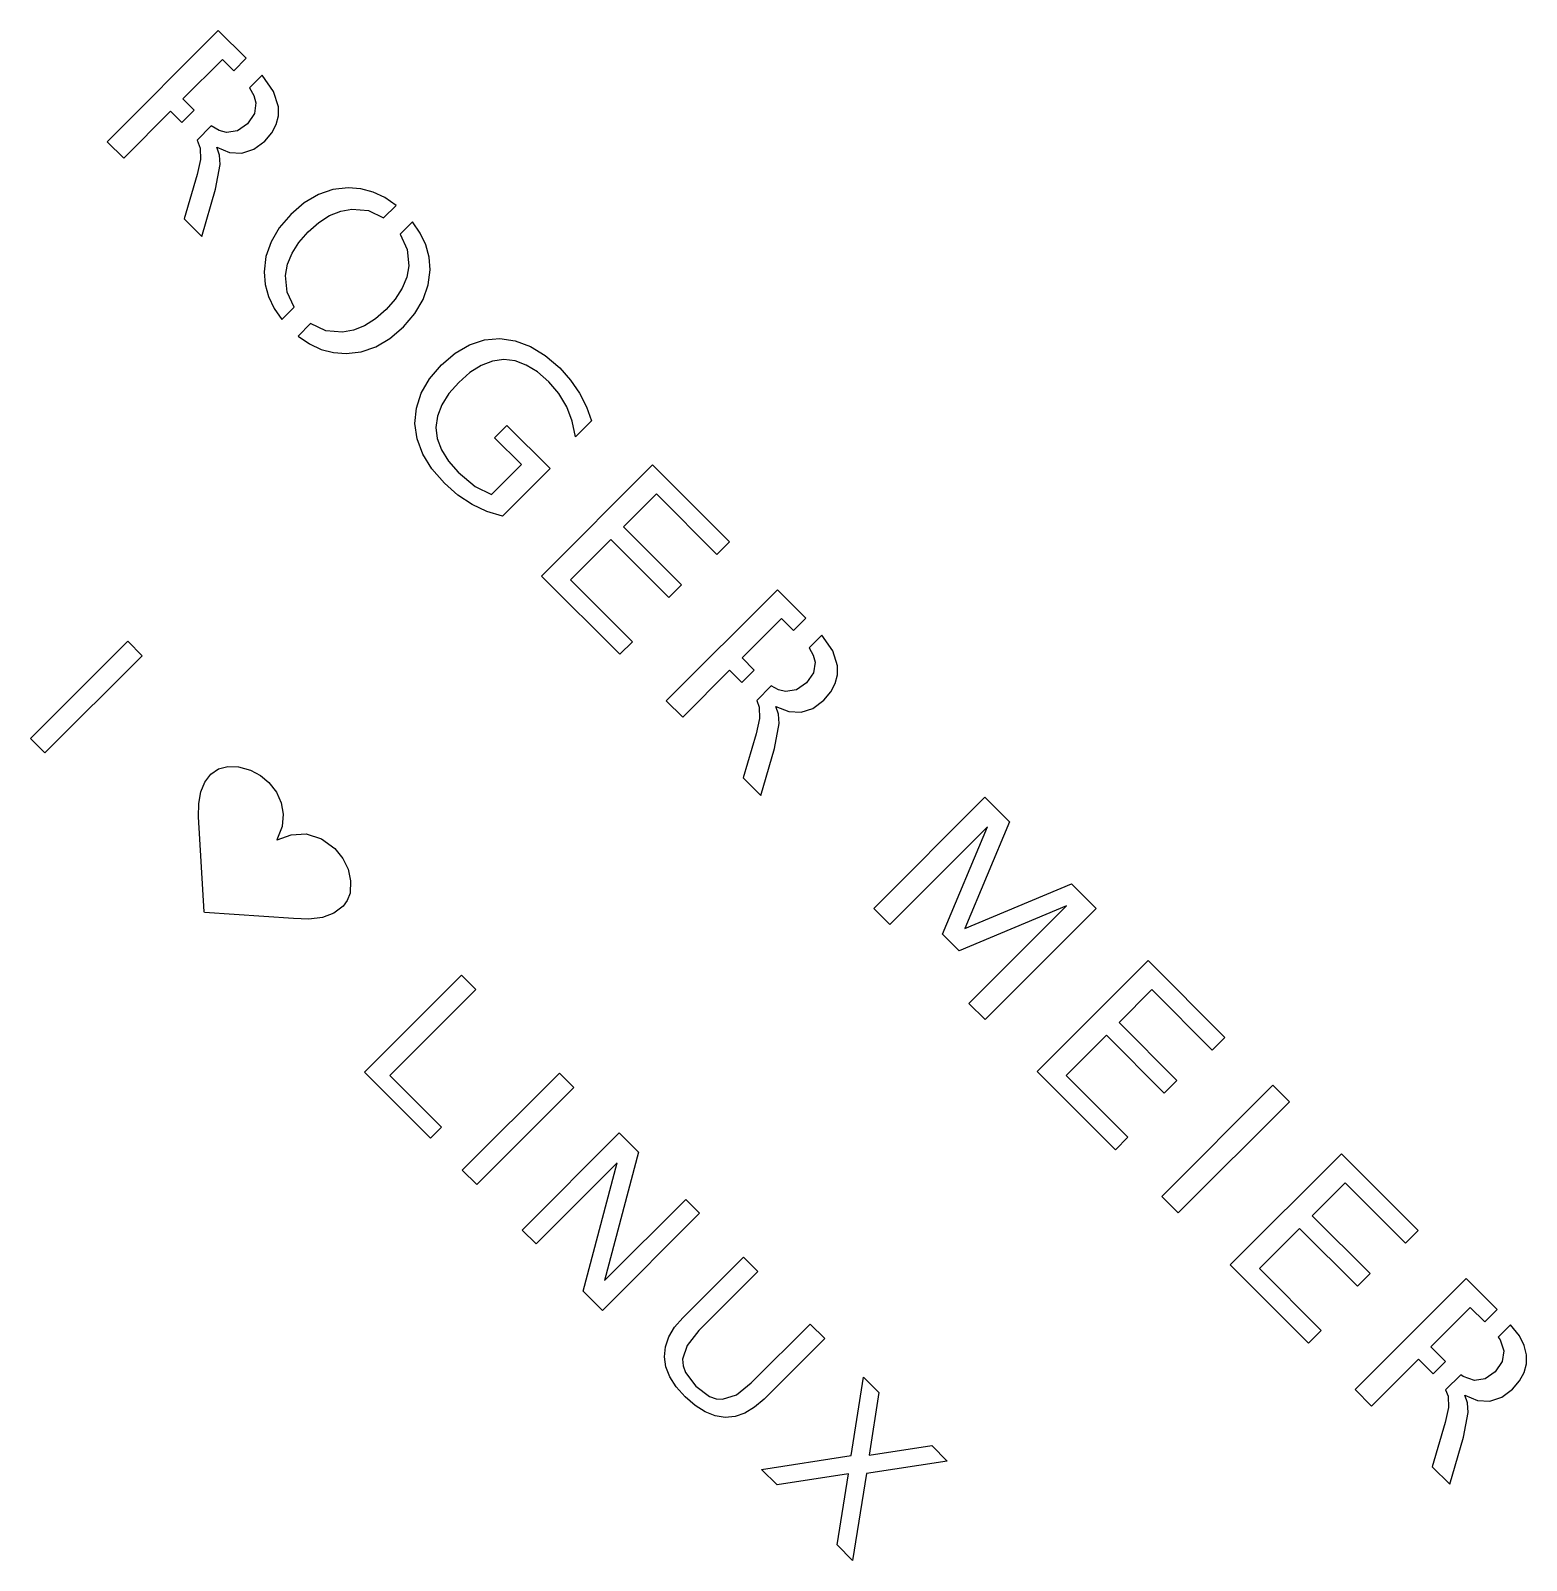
# Model space of a CAD drawing. Extents: x 0.56 to 7.33, y 0.48 to 7.41.
import ezdxf

# ---------------------------------------------------------------- set-up
doc = ezdxf.new("R2010")
doc.units = 0
doc.layers.add('Layer_1', color=7, linetype='CONTINUOUS')

msp = doc.modelspace()

# ---------------------------------------------------------------- linework, layer by layer
at = {"layer": 'Layer_1', "color": 7}
for points in [[(1.406843, 7.406088), (0.903925, 6.90317), (0.978371, 6.828724), (1.190911, 7.041265), (1.24201, 6.990166), (1.297941, 7.046098), (1.246843, 7.097197), (1.425357, 7.27571), (1.476455, 7.224612), (1.532387, 7.280543), (1.406843, 7.406088), (1.406843, 7.406088)], [(1.605507, 7.204851), (1.548172, 7.147516), (1.568386, 7.112551), (1.577444, 7.078488), (1.570476, 7.030065), (1.53874, 6.984515), (1.493007, 6.952597), (1.444065, 6.945109), (1.410002, 6.954167), (1.375037, 6.974381), (1.310726, 6.910069), (1.325147, 6.874054), (1.326288, 6.822885), (1.311155, 6.753967), (1.252533, 6.554562), (1.332514, 6.474581), (1.394409, 6.68755), (1.415378, 6.79996), (1.412572, 6.842837), (1.400606, 6.87803), (1.458064, 6.854431), (1.514068, 6.851487), (1.567692, 6.868628), (1.617239, 6.906015), (1.648422, 6.942998), (1.669208, 6.981189), (1.679601, 7.020595), (1.679602, 7.061221), (1.656731, 7.131033), (1.605507, 7.204851), (1.605507, 7.204851)], [(2.21148, 6.615092), (2.160432, 6.650127), (2.107269, 6.675089), (2.051974, 6.689892), (1.994535, 6.694449), (1.925822, 6.686351), (1.859705, 6.663521), (1.796184, 6.625968), (1.735261, 6.573699), (1.682998, 6.512782), (1.645458, 6.449275), (1.622642, 6.383171), (1.61455, 6.314464), (1.619224, 6.257142), (1.634104, 6.201925), (1.659115, 6.148811), (1.69418, 6.097792), (1.75054, 6.154153), (1.718175, 6.222659), (1.711057, 6.297471), (1.720366, 6.348368), (1.740587, 6.398282), (1.771718, 6.447224), (1.813761, 6.4952), (1.861892, 6.537398), (1.910957, 6.568653), (1.960953, 6.588955), (2.01188, 6.598294), (2.086671, 6.591156), (2.155158, 6.558771), (2.21148, 6.615092), (2.21148, 6.615092)], [(2.286003, 6.540725), (2.229721, 6.484442), (2.262312, 6.41583), (2.269126, 6.341047), (2.259788, 6.29012), (2.239486, 6.240124), (2.20823, 6.191059), (2.166033, 6.142927), (2.118056, 6.100885), (2.069115, 6.069753), (2.019201, 6.049533), (1.968303, 6.040224), (1.893501, 6.047018), (1.824869, 6.07959), (1.768586, 6.023307), (1.819596, 5.988148), (1.87271, 5.963111), (1.927939, 5.948274), (1.985297, 5.943717), (2.05413, 5.951935), (2.120276, 5.974794), (2.183742, 6.012292), (2.244532, 6.064428), (2.296801, 6.125351), (2.334354, 6.188872), (2.357184, 6.254989), (2.365282, 6.323702), (2.360849, 6.381184), (2.346103, 6.436504), (2.321128, 6.489679), (2.286003, 6.540725), (2.286003, 6.540725)], [(2.644272, 5.306295), (2.779352, 5.441375), (2.657743, 5.562985), (2.713661, 5.618903), (2.908974, 5.42359), (2.693048, 5.207665), (2.62313, 5.228401), (2.555527, 5.260297), (2.491205, 5.303397), (2.430456, 5.357072), (2.373762, 5.422357), (2.332659, 5.489229), (2.307148, 5.557689), (2.297229, 5.627737), (2.303364, 5.697395), (2.325311, 5.764716), (2.36307, 5.829698), (2.41664, 5.892344), (2.479412, 5.946041), (2.544437, 5.983842), (2.611715, 6.005746), (2.681247, 6.011755), (2.751443, 6.001983), (2.820008, 5.976578), (2.886944, 5.935538), (2.952249, 5.878865), (3.001638, 5.823412), (3.0422, 5.764659), (3.07392, 5.70296), (3.096043, 5.639403), (3.023618, 5.566979), (3.009098, 5.637586), (2.984082, 5.702856), (2.948579, 5.762614), (2.902595, 5.816682), (2.85202, 5.860815), (2.801267, 5.89224), (2.750336, 5.910959), (2.699228, 5.916971), (2.648212, 5.910131), (2.597191, 5.890664), (2.546165, 5.858571), (2.495134, 5.81385), (2.450561, 5.762966), (2.418573, 5.712045), (2.399169, 5.661088), (2.39235, 5.610093), (2.398362, 5.558985), (2.41708, 5.508054), (2.448506, 5.457301), (2.492639, 5.406726), (2.569089, 5.342403), (2.644272, 5.306295), (2.644272, 5.306295)], [(3.37283, 5.440093), (3.720708, 5.092215), (3.663442, 5.03495), (3.390004, 5.308387), (3.241113, 5.159496), (3.503127, 4.897482), (3.445861, 4.840217), (3.183847, 5.102231), (3.001607, 4.919991), (3.281679, 4.639919), (3.224413, 4.582653), (2.869901, 4.937165), (3.37283, 5.440093), (3.37283, 5.440093)], [(3.937762, 4.875168), (3.434845, 4.37225), (3.50929, 4.297804), (3.721831, 4.510345), (3.776554, 4.455621), (3.832486, 4.511553), (3.777763, 4.566277), (3.956276, 4.74479), (4.011, 4.690067), (4.066932, 4.745999), (3.937762, 4.875168), (3.937762, 4.875168)], [(0.996513, 4.641507), (1.061569, 4.576452), (0.622044, 4.136927), (0.556989, 4.201982), (0.996513, 4.641507), (0.996513, 4.641507)], [(4.139779, 4.669955), (4.082054, 4.61223), (4.100115, 4.579503), (4.108364, 4.547568), (4.101396, 4.499145), (4.06966, 4.453595), (4.023927, 4.421677), (3.974985, 4.414189), (3.94305, 4.422439), (3.910323, 4.440499), (3.84414, 4.374316), (3.856067, 4.343134), (3.857208, 4.291965), (3.842074, 4.223047), (3.783453, 4.023641), (3.863434, 3.943661), (3.92529, 4.156669), (3.946298, 4.269039), (3.943491, 4.311917), (3.931526, 4.34711), (3.988984, 4.32351), (4.044988, 4.320567), (4.098612, 4.337708), (4.148159, 4.375095), (4.179342, 4.412078), (4.200128, 4.450269), (4.210521, 4.489675), (4.210522, 4.530301), (4.188596, 4.598228), (4.139779, 4.669955), (4.139779, 4.669955)], [(1.635714, 4.001718), (1.67037, 3.958414), (1.691966, 3.910875), (1.700501, 3.859101), (1.695975, 3.803093), (1.672026, 3.743435), (1.673245, 3.742216), (1.736873, 3.765875), (1.80397, 3.769874), (1.874378, 3.747156), (1.934368, 3.703064), (1.970545, 3.658644), (1.99427, 3.61019), (2.005541, 3.557704), (2.00436, 3.501185), (1.9904, 3.467748), (1.97142, 3.442275), (1.929769, 3.411174), (1.878415, 3.39147), (1.817356, 3.383163), (1.746594, 3.386253), (1.345, 3.413971), (1.342565, 3.416406), (1.317353, 3.847288), (1.317942, 3.907527), (1.327532, 3.959723), (1.346121, 4.003876), (1.373709, 4.039986), (1.408214, 4.064396), (1.44961, 4.075512), (1.497899, 4.073332), (1.55308, 4.057857), (1.597405, 4.033403), (1.635716, 4.001716), (1.635714, 4.001718)], [(4.87744, 3.935483), (4.988363, 3.82456), (4.78652, 3.341908), (5.269909, 3.543014), (5.380832, 3.432091), (4.877903, 2.929163), (4.805306, 3.00176), (5.246926, 3.443381), (4.760106, 3.240317), (4.685297, 3.315125), (4.888361, 3.801946), (4.446741, 3.360325), (4.374512, 3.432554), (4.87744, 3.935483), (4.87744, 3.935483)], [(5.616301, 3.196622), (5.964179, 2.848744), (5.906913, 2.791479), (5.633475, 3.064917), (5.484584, 2.916026), (5.746598, 2.654012), (5.689332, 2.596746), (5.427318, 2.85876), (5.245078, 2.67652), (5.525149, 2.396449), (5.467883, 2.339183), (5.113372, 2.693694), (5.616301, 3.196622), (5.616301, 3.196622)], [(2.507561, 3.130459), (2.572617, 3.065404), (2.183138, 2.675925), (2.417274, 2.44179), (2.367227, 2.391744), (2.068037, 2.690934), (2.507561, 3.130459), (2.507561, 3.130459)], [(2.951023, 2.686997), (3.016078, 2.621942), (2.576553, 2.182417), (2.511498, 2.247473), (2.951023, 2.686997), (2.951023, 2.686997)], [(6.181222, 2.631701), (6.255662, 2.557261), (5.752734, 2.054333), (5.678294, 2.128773), (6.181222, 2.631701), (6.181222, 2.631701)], [(3.221862, 2.416158), (3.309461, 2.328559), (3.154969, 1.747664), (3.522663, 2.115358), (3.585786, 2.052234), (3.146261, 1.61271), (3.058662, 1.700309), (3.213154, 2.281204), (2.84546, 1.91351), (2.782337, 1.976633), (3.221862, 2.416158), (3.221862, 2.416158)], [(6.491131, 2.321792), (6.839009, 1.973914), (6.781743, 1.916648), (6.508305, 2.190086), (6.359414, 2.041195), (6.621428, 1.779181), (6.564163, 1.721915), (6.302149, 1.983929), (6.119909, 1.801689), (6.39998, 1.521618), (6.342714, 1.464352), (5.988203, 1.818864), (6.491131, 2.321792), (6.491131, 2.321792)], [(3.784162, 1.853858), (3.84954, 1.78848), (3.582528, 1.521468), (3.528741, 1.453672), (3.508688, 1.39159), (3.511348, 1.361883), (3.522219, 1.331693), (3.568597, 1.269859), (3.630188, 1.223723), (3.660319, 1.212912), (3.690006, 1.210272), (3.752087, 1.230326), (3.819884, 1.284113), (4.086896, 1.551125), (4.152273, 1.485747), (3.877901, 1.211375), (3.834633, 1.173944), (3.790789, 1.147613), (3.746371, 1.13238), (3.701377, 1.128248), (3.656221, 1.135023), (3.610992, 1.152837), (3.56569, 1.181689), (3.520317, 1.221579), (3.480265, 1.267114), (3.451252, 1.312577), (3.433277, 1.357966), (3.426341, 1.403284), (3.430614, 1.448137), (3.445947, 1.492455), (3.472339, 1.536238), (3.509791, 1.579486), (3.784162, 1.853858), (3.784162, 1.853858)], [(7.056052, 1.756881), (6.553123, 1.253952), (6.627537, 1.179483), (6.840141, 1.392086), (6.906121, 1.326106), (6.962014, 1.381999), (6.896034, 1.44798), (7.074572, 1.626518), (7.140553, 1.560538), (7.196501, 1.616431), (7.056052, 1.756881), (7.056052, 1.756881)], [(7.257466, 1.547309), (7.201187, 1.49103), (7.20973, 1.480116), (7.226708, 1.429293), (7.219707, 1.380842), (7.187957, 1.335256), (7.142206, 1.303341), (7.093259, 1.295844), (7.042437, 1.312822), (7.031523, 1.321366), (6.962786, 1.252629), (6.974362, 1.224848), (6.975464, 1.17364), (6.96036, 1.104738), (6.901766, 0.905308), (6.981693, 0.825382), (7.043594, 1.038316), (7.064595, 1.150709), (7.061784, 1.193649), (7.049823, 1.228816), (7.107314, 1.205224), (7.163318, 1.202248), (7.216896, 1.219391), (7.266451, 1.256763), (7.297649, 1.29375), (7.31843, 1.331949), (7.328848, 1.371361), (7.328848, 1.411985), (7.318375, 1.453988), (7.297429, 1.497479), (7.257466, 1.547309), (7.257466, 1.547309)], [(4.327784, 1.310237), (4.39767, 1.24035), (4.353766, 0.957481), (4.63728, 1.00074), (4.707166, 0.930854), (4.341501, 0.874363), (4.277947, 0.481023), (4.208061, 0.55091), (4.259735, 0.873111), (3.936567, 0.822403), (3.866359, 0.892612), (4.272644, 0.955585), (4.327784, 1.310237), (4.327784, 1.310237)]]:
    msp.add_lwpolyline(points, dxfattribs=at)

doc.saveas('drawing.dxf')
